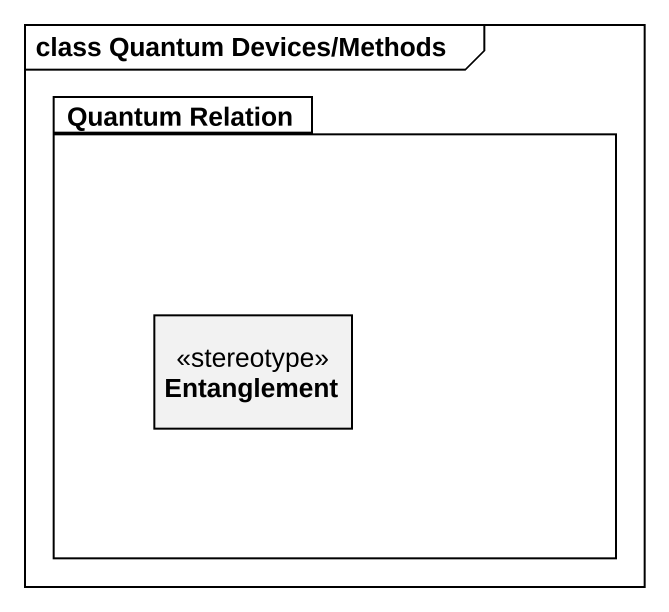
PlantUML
@startuml
mainframe class Quantum Devices/Methods
hide circle
hide empty members
package "Quantum Relation" as Quantum_Relation {
  class Entanglement <<stereotype>>
}
@enduml
